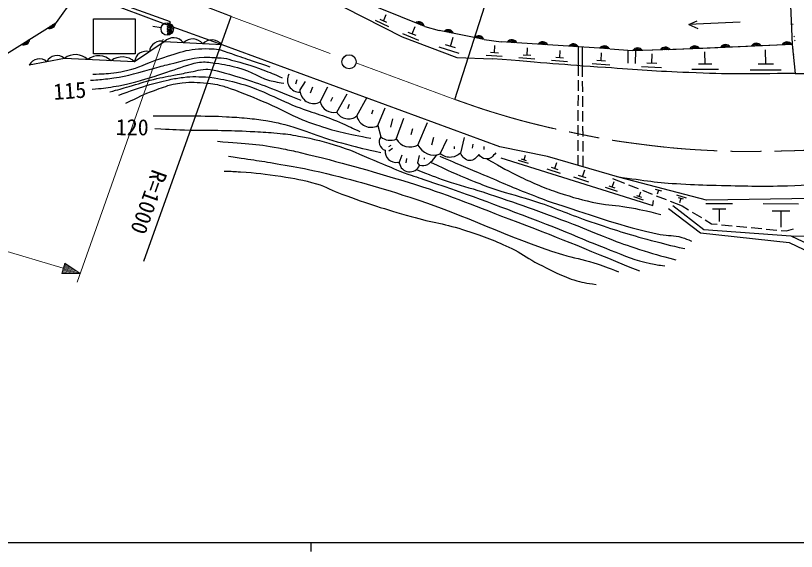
# Model space of a CAD drawing. Units: millimetres, scale not verified. Extents: x 40000 to 680000, y 20000 to 380000.
# Drawn here: x 134463 to 223132, y 204000 to 264863 of the extents above; entities that cross this region are included whole.
import ezdxf
from ezdxf.enums import TextEntityAlignment as Align

# ---------------------------------------------------------------- set-up
doc = ezdxf.new("R2010")
doc.units = ezdxf.units.MM
doc.header["$LTSCALE"] = 1000
doc.linetypes.add('CHAIN', pattern=[18.5, 12, -1.5, 3.5, -1.5])
for name, color, linetype, lineweight in [('M-BGD', 7, 'Continuous', 25), ('M-BMK', 2, 'CHAIN', 13), ('M-BMK-SRVR', 3, 'Continuous', 25), ('M-STR-HTXT', 7, 'Continuous', 13), ('M-TTL-BAND', 7, 'Continuous', 25)]:
    doc.layers.add(name, color=color, linetype=linetype, lineweight=lineweight)
doc.styles.add('ＭＳ ゴシック', font='')
doc.styles.get('ＭＳ ゴシック').set_extended_font_data('MS Gothic')

msp = doc.modelspace()

# ---------------------------------------------------------------- linework, layer by layer
at = {"layer": 'M-BGD'}
for p, q in [((161066, 271284), (178364, 262455)), ((139091, 264096), (141106, 266931)), ((152037, 264169), (143914, 267095)), ((180928, 263609), (170785, 267746)), ((222403, 267434), (222657, 261592)), ((151831, 263729), (143926, 266722)), ((143325, 264493), (148046, 264493)), ((143325, 260509), (143325, 264493)), ((148046, 264493), (148046, 260509)), ((176850, 263577), (175317, 264307)), ((176613, 264066), (175846, 264431)), ((176230, 264249), (176553, 264972)), ((210926, 263851), (211862, 264270)), ((132116, 259698), (139091, 264096)), ((150990, 263457), (150030, 263611)), ((151831, 263729), (152037, 264169)), ((157912, 261537), (151831, 263729)), ((179497, 262777), (179823, 263636)), ((180928, 263609), (182573, 263171)), ((216749, 264120), (210926, 263851)), ((210926, 263851), (211942, 263391)), ((222688, 263860), (222759, 263930)), ((180260, 262041), (178437, 262783)), ((179953, 262591), (179041, 262962)), ((187684, 262152), (182573, 263171)), ((222830, 262456), (222901, 262526)), ((178364, 262455), (184568, 260108)), ((183845, 261368), (184139, 262426)), ((187684, 262152), (189602, 261898)), ((201929, 261081), (189602, 261898)), ((222657, 261592), (208617, 260990)), ((222657, 261592), (212525, 261122)), ((222657, 261592), (222996, 258290)), ((222910, 261996), (222981, 262067)), ((189445, 249940), (157912, 261537)), ((184833, 260575), (182582, 261260)), ((184407, 261196), (183282, 261539)), ((188837, 260637), (188880, 261475)), ((192545, 260347), (192588, 261185)), ((196254, 260057), (196297, 260895)), ((198364, 261314), (198337, 259184)), ((198821, 261284), (198798, 259149)), ((201929, 261081), (204520, 260907)), ((204008, 260941), (203993, 259446)), ((205697, 260892), (204520, 260907)), ((204863, 260903), (204822, 259436)), ((212525, 261122), (205697, 260892)), ((208839, 260998), (205697, 260892)), ((212779, 259337), (212743, 260740)), ((219653, 259355), (219612, 260992)), ((222716, 261072), (222786, 261143)), ((148046, 260509), (143325, 260509)), ((184568, 260108), (188615, 259969)), ((189706, 260211), (187913, 260346)), ((189285, 260603), (188388, 260671)), ((193415, 259920), (191621, 260056)), ((192993, 260313), (192097, 260381)), ((196702, 260023), (195805, 260091)), ((200960, 259710), (201009, 260647)), ((206707, 259437), (206739, 260510)), ((222810, 260430), (222881, 260500)), ((197123, 259630), (195330, 259766)), ((198337, 259184), (198335, 258017)), ((198798, 259149), (198809, 257916)), ((201932, 259234), (199928, 259385)), ((201461, 259673), (200459, 259748)), ((207831, 258915), (205533, 259039)), ((207281, 259406), (206133, 259467)), ((213531, 259338), (212027, 259336)), ((220530, 259356), (218776, 259354)), ((214284, 258737), (211275, 258733)), ((221409, 258656), (217900, 258651)), ((222996, 258290), (224859, 258290)), ((166269, 257105), (166439, 257613)), ((166777, 256427), (167370, 257359)), ((198334, 257517), (198332, 256317)), ((198813, 257416), (198823, 256216)), ((166777, 256173), (166777, 256427)), ((167963, 256089), (168217, 256766)), ((169063, 255073), (169910, 256766)), ((170249, 255157), (170503, 255581)), ((170926, 253887), (172118, 255985)), ((173212, 253464), (174397, 255581)), ((198332, 255817), (198330, 254617)), ((198828, 255716), (198838, 254516)), ((172196, 254311), (172365, 254819)), ((174905, 253718), (175075, 254141)), ((175583, 252363), (176429, 254395)), ((198329, 254117), (198327, 252917)), ((198843, 254016), (198853, 252816)), ((177276, 253125), (177022, 252194)), ((177699, 250839), (178546, 253210)), ((175583, 252363), (175921, 251093)), ((179393, 251347), (179562, 252025)), ((180155, 250162), (181255, 252702)), ((198326, 252417), (198324, 251217)), ((198857, 252316), (198868, 251116)), ((181933, 251009), (181679, 250162)), ((185404, 251009), (184981, 249231)), ((185404, 251009), (184981, 249231)), ((176853, 249993), (177107, 250162)), ((182695, 249146), (183457, 250839)), ((186335, 249823), (186420, 250247)), ((198323, 250717), (198321, 249517)), ((198872, 250616), (198882, 249416)), ((176853, 249485), (177276, 249823)), ((184303, 249739), (184303, 249993)), ((187690, 249654), (187690, 249993)), ((194848, 248849), (189445, 249940)), ((178038, 248130), (178377, 249061)), ((178800, 248130), (178885, 248638)), ((180155, 248130), (180324, 248977)), ((180917, 248553), (180917, 248723)), ((189556, 248719), (206827, 243298)), ((192701, 248074), (191568, 248408)), ((192484, 248384), (191918, 248551)), ((192201, 248467), (192360, 248995)), ((203068, 246482), (194848, 248849)), ((198320, 249017), (198319, 247850)), ((198887, 248916), (198897, 247683)), ((177869, 248215), (178038, 248130)), ((180324, 247876), (180155, 248130)), ((196341, 246932), (194833, 247434)), ((196064, 247359), (195310, 247610)), ((195687, 247485), (195926, 248187)), ((199552, 245943), (197870, 246504)), ((199244, 246420), (198403, 246700)), ((198823, 246560), (199089, 247343)), ((202227, 245389), (202442, 246023)), ((202254, 246370), (203597, 245837)), ((212940, 243884), (203068, 246482)), ((204061, 245653), (205177, 245211)), ((202816, 244890), (201456, 245344)), ((202567, 245276), (201887, 245503)), ((205294, 244310), (205470, 244829)), ((205642, 245026), (206757, 244584)), ((207102, 245154), (207817, 244948)), ((207460, 245051), (207320, 244575)), ((205777, 243901), (204662, 244273)), ((205573, 244217), (205015, 244403)), ((206827, 243298), (206910, 243844)), ((207222, 244399), (208337, 243957)), ((209509, 244491), (210612, 244173)), ((209721, 244191), (210273, 244032)), ((209997, 244111), (209846, 243597)), ((225049, 244069), (212940, 243884)), ((208802, 243772), (210145, 243240)), ((209103, 243310), (212620, 240557)), ((210145, 243240), (210885, 242794)), ((212841, 243519), (215887, 243503)), ((219377, 243506), (223380, 243485)), ((211313, 242536), (212341, 241916)), ((213599, 242906), (215122, 242898)), ((214361, 242902), (214345, 241480)), ((220373, 242700), (222375, 242689)), ((221374, 242695), (221367, 240826)), ((212769, 241658), (213509, 241212)), ((213509, 241212), (214128, 241153)), ((212620, 240557), (222488, 239833)), ((214625, 241105), (215820, 240990)), ((216318, 240943), (217512, 240828)), ((218010, 240780), (219204, 240666)), ((219702, 240618), (220896, 240503)), ((221394, 240455), (222012, 240396)), ((222012, 240396), (222806, 240626))]:
    msp.add_line(p, q, dxfattribs=at)
for points in [[(157912, 261537), (151347, 261897), (147981, 259604), (140000, 260000), (136020, 259240)], [(208603, 242965), (212243, 240171), (222319, 239071), (229769, 235515)], [(222488, 239833), (228584, 236954), (228753, 236954), (229515, 237885)], [(222488, 239833), (231124, 239748), (232563, 234329)]]:
    msp.add_lwpolyline(points, dxfattribs=at)
msp.add_circle((151683, 263342), 700, dxfattribs=at)
for centre, radius, start, end in [((138356, 264052), 654, 245.01614, 359.45797), ((138356, 264052), 523, 254.82737, 349.64673), ((138356, 264052), 392, 276.70383, 327.77028), ((151683, 263342), 560, 270, 90), ((151683, 263342), 420, 270, 90), ((151683, 263342), 280, 270, 90), ((151683, 263342), 140, 270, 90), ((151683, 263342), 20, 270, 90), ((180238, 263508), 654, 10.58943, 125.03127), ((180238, 263508), 523, 20.40067, 115.22003), ((180238, 263508), 392, 42.27712, 93.34358), ((183594, 262606), 654, 21.50146, 135.9433), ((183594, 262606), 523, 31.3127, 126.13206), ((183594, 262606), 392, 53.18915, 104.25561), ((187027, 261922), 654, 21.50146, 135.9433), ((135395, 262185), 654, 245.01614, 359.45797), ((135395, 262185), 523, 254.82737, 349.64673), ((135395, 262185), 392, 276.70383, 327.77028), ((150948, 260674), 1286, 71.94192, 176.57415), ((152389, 260887), 1451, 37.80686, 135.92015), ((154577, 260768), 1451, 37.80686, 135.92015), ((156765, 260648), 1451, 37.80686, 135.92015), ((187027, 261922), 523, 31.3127, 126.13206), ((187027, 261922), 392, 53.18915, 104.25561), ((190830, 261461), 654, 28.98694, 143.42878), ((190830, 261461), 523, 38.79818, 133.61754), ((190830, 261461), 392, 60.67463, 111.74109), ((194322, 261230), 654, 28.98694, 143.42878), ((194322, 261230), 523, 38.79818, 133.61754), ((194322, 261230), 392, 60.67463, 111.74109), ((197815, 260998), 654, 28.98694, 143.42878), ((218576, 261063), 654, 35.2326, 149.67444), ((218576, 261063), 523, 45.04384, 139.8632), ((222073, 261212), 654, 35.2326, 149.67444), ((222073, 261212), 523, 45.04384, 139.8632), ((222073, 261212), 392, 66.92029, 117.98674), ((149266, 259527), 1286, 71.94192, 176.57415), ((197815, 260998), 523, 38.79818, 133.61754), ((197815, 260998), 392, 60.67463, 111.74109), ((201307, 260767), 654, 28.98694, 143.42878), ((201307, 260767), 523, 38.79818, 133.61754), ((201307, 260767), 392, 60.67463, 111.74109), ((205093, 260546), 654, 32.07232, 146.51416), ((205093, 260546), 523, 41.88356, 136.70292), ((205093, 260546), 392, 63.76001, 114.82647), ((208251, 260624), 654, 34.70368, 149.14552), ((208251, 260624), 523, 44.51492, 139.33428), ((208251, 260624), 392, 66.39137, 117.45783), ((211583, 260763), 654, 35.2326, 149.67444), ((211583, 260763), 523, 45.04384, 139.8632), ((211583, 260763), 392, 66.92029, 117.98674), ((215079, 260913), 654, 35.2326, 149.67444), ((215079, 260913), 523, 45.04384, 139.8632), ((215079, 260913), 392, 66.92029, 117.98674), ((218576, 261063), 392, 66.92029, 117.98674), ((137160, 258668), 1276, 48.26223, 153.34594), ((139150, 259048), 1276, 48.26223, 153.34594), ((141255, 258412), 2024, 46.00873, 128.31508), ((143915, 258280), 2024, 46.00873, 128.31508), ((146576, 258148), 2024, 46.00873, 128.31508), ((166712, 257546), 1374, 151.30265, 272.70812), ((168301, 256414), 1543, 188.9852, 299.59489), ((170604, 255438), 1584, 193.339, 281.71862), ((172255, 254681), 1548, 210.84073, 308.17631), ((174816, 253815), 1642, 192.35655, 297.83391), ((176758, 250526), 1011, 145.8326, 251.0373), ((177022, 252448), 1745, 230.90614, 292.83365), ((179272, 251750), 1817, 210.08042, 299.07526), ((181998, 251086), 2062, 206.63659, 289.76059), ((177638, 249412), 1219, 172.56468, 280.90673), ((179213, 248292), 1186, 187.86619, 339.45342)]:
    msp.add_arc(centre, radius, start, end, dxfattribs=at)
for points, knots in [([(150352, 259814), (153019, 260635), (154021, 261201), (156455, 261096), (156917, 261077), (157112, 261091), (157633, 260999)], [0, 0, 0, 0, 1, 1, 1, 2, 2, 2, 2]), ([(143240, 258205), (144369, 258256), (144690, 258253), (145611, 258375), (146042, 258432), (146284, 258464), (146711, 258544), (148192, 258822), (148710, 259131), (150352, 259814)], [0, 0, 0, 0, 1, 1, 1, 2, 2, 2, 3, 3, 3, 3]), ([(149891, 258791), (150860, 259083), (151144, 259149), (151955, 259346), (153713, 259775), (154713, 260198), (156521, 260129), (156857, 260116), (156993, 260125), (157379, 260068)], [0, 0, 0, 0, 1, 1, 1, 2, 2, 2, 3, 3, 3, 3]), ([(157379, 260068), (157573, 260081), (157637, 260075), (157803, 260068), (158276, 260047), (158530, 259936), (158988, 259814), (160393, 259440), (161186, 259234), (162544, 258713), (163416, 258379), (163720, 258255), (164745, 257782)], [0, 0, 0, 0, 1, 1, 1, 2, 2, 2, 3, 3, 3, 4, 4, 4, 4]), ([(222996, 258290), (217199, 258235), (215624, 258196), (210905, 258383), (207206, 258529), (205139, 258711), (201447, 258961), (196431, 259301), (194834, 259446), (188615, 259969)], [0, 0, 0, 0, 1, 1, 1, 2, 2, 2, 3, 3, 3, 3]), ([(149929, 257867), (150534, 258063), (150687, 258113), (151173, 258273), (152476, 258701), (153185, 259004), (154501, 259391), (154824, 259486), (155013, 259516), (155347, 259560), (156037, 259651), (156325, 259576), (157125, 259475)], [0, 0, 0, 0, 1, 1, 1, 2, 2, 2, 3, 3, 3, 4, 4, 4, 4]), ([(157125, 259475), (158313, 259302), (158685, 259216), (159665, 258967), (161380, 258533), (162163, 257702), (163899, 257359), (164293, 257281), (164444, 257238), (164915, 257189)], [0, 0, 0, 0, 1, 1, 1, 2, 2, 2, 3, 3, 3, 3]), ([(142986, 257528), (143901, 257569), (144175, 257609), (144933, 257697), (146918, 257928), (147612, 258186), (149929, 258798)], [0, 0, 0, 0, 1, 1, 1, 2, 2, 2, 2]), ([(145150, 256187), (146218, 256484), (146489, 256560), (147345, 256805), (148432, 257116), (149025, 257349), (150122, 257618), (151165, 257874), (151763, 257952), (152815, 258164), (153525, 258307), (153923, 258389), (154634, 258528), (155079, 258614), (155322, 258712), (155774, 258746), (156202, 258778), (156373, 258763), (156871, 258713)], [0, 0, 0, 0, 1, 1, 1, 2, 2, 2, 3, 3, 3, 4, 4, 4, 5, 5, 5, 6, 6, 6, 6]), ([(156871, 258713), (158291, 258346), (158684, 258219), (159835, 257867), (162637, 257009), (163552, 256575), (166862, 255242)], [0, 0, 0, 0, 1, 1, 1, 2, 2, 2, 2]), ([(143155, 256512), (144304, 256598), (144647, 256649), (145596, 256795), (147319, 257062), (147919, 257282), (149929, 257867)], [0, 0, 0, 0, 1, 1, 1, 2, 2, 2, 2]), ([(146168, 255824), (147663, 256380), (148081, 256546), (149337, 256915), (150336, 257209), (150899, 257366), (151917, 257586), (152520, 257718), (152864, 257771), (153477, 257845), (154662, 257988), (155114, 257928), (156533, 257867)], [0, 0, 0, 0, 1, 1, 1, 2, 2, 2, 3, 3, 3, 4, 4, 4, 4]), ([(146999, 254907), (148491, 255649), (148923, 255892), (150220, 256369), (151038, 256669), (151496, 256848), (152342, 257060), (152742, 257160), (152975, 257179), (153385, 257230), (154507, 257369), (154944, 257283), (156279, 257189)], [0, 0, 0, 0, 1, 1, 1, 2, 2, 2, 3, 3, 3, 4, 4, 4, 4]), ([(156279, 257189), (156797, 257132), (156953, 257108), (157379, 257020), (157953, 256901), (158266, 256790), (158819, 256597), (160499, 256008), (161417, 255610), (163052, 254903), (164627, 254223), (165440, 253683), (167031, 253041), (167749, 252751), (168161, 252612), (168894, 252363), (171150, 251598), (172006, 251503), (174821, 250924)], [0, 0, 0, 0, 1, 1, 1, 2, 2, 2, 3, 3, 3, 4, 4, 4, 5, 5, 5, 6, 6, 6, 6]), ([(156533, 257867), (157914, 257664), (158347, 257545), (159492, 257261), (162317, 256562), (163699, 255553), (166417, 254513), (168429, 253743), (169625, 253483), (171593, 252605), (172364, 252261), (172634, 252148), (173551, 251686)], [0, 0, 0, 0, 1, 1, 1, 2, 2, 2, 3, 3, 3, 4, 4, 4, 4]), ([(154924, 253464), (156592, 253448), (157041, 253453), (158395, 253379), (159322, 253329), (159842, 253303), (160766, 253210), (161595, 253127), (162060, 253083), (162883, 252956), (163517, 252858), (163868, 252772), (164491, 252617), (167486, 251872), (169040, 251023), (172027, 250247), (173541, 249853), (174054, 249718), (175921, 249315)], [0, 0, 0, 0, 1, 1, 1, 2, 2, 2, 3, 3, 3, 4, 4, 4, 5, 5, 5, 6, 6, 6, 6]), ([(154331, 251855), (157834, 251823), (158773, 251850), (161613, 251686), (162605, 251629), (163164, 251620), (164153, 251517), (165116, 251416), (165658, 251363), (166608, 251178), (168450, 250818), (169483, 250582), (171265, 249993), (173059, 249399), (174005, 248901), (175752, 248179), (176861, 247721), (177212, 247575), (178586, 246995)], [0, 0, 0, 0, 1, 1, 1, 2, 2, 2, 3, 3, 3, 4, 4, 4, 5, 5, 5, 6, 6, 6, 6]), ([(157379, 250585), (160911, 250299), (161958, 250312), (164830, 249739), (165593, 249586), (166020, 249496), (166777, 249315), (171616, 248162), (174293, 247370), (179054, 245929), (183591, 244556), (186024, 243455), (190458, 241781), (196298, 239576), (198164, 238786), (205301, 235853)], [0, 0, 0, 0, 1, 1, 1, 2, 2, 2, 3, 3, 3, 4, 4, 4, 5, 5, 5, 5]), ([(184981, 249231), (184623, 248964), (184399, 248820), (183967, 248768), (183452, 248705), (183161, 248890), (182695, 249146)], [0, 0, 0, 0, 1, 1, 1, 2, 2, 2, 2]), ([(187055, 249067), (186796, 248732), (186514, 248392), (186035, 248388), (185508, 248383), (185233, 248838), (184981, 249231)], [0, 0, 0, 0, 1, 1, 1, 2, 2, 2, 2]), ([(188993, 249257), (188665, 248903), (188365, 248512), (187854, 248588), (187494, 248641), (187284, 248815), (187055, 249067)], [0, 0, 0, 0, 1, 1, 1, 2, 2, 2, 2]), ([(158649, 248892), (161517, 248468), (162268, 248368), (164576, 247961), (166000, 247709), (166807, 247609), (168217, 247283), (172563, 246279), (174979, 245608), (179223, 244235), (186114, 242007), (189671, 239886), (196580, 237716), (197950, 237286), (198769, 237223), (200136, 236785), (201242, 236430), (201621, 236289), (202930, 235769)], [0, 0, 0, 0, 1, 1, 1, 2, 2, 2, 3, 3, 3, 4, 4, 4, 5, 5, 5, 6, 6, 6, 6]), ([(180324, 247876), (180719, 247844), (180952, 247778), (181274, 247965), (181411, 248044), (181474, 248112), (181594, 248215), (181917, 248491), (182000, 248645), (182295, 249046)], [0, 0, 0, 0, 1, 1, 1, 2, 2, 2, 3, 3, 3, 3]), ([(182624, 248904), (185044, 247866), (185657, 247604), (187605, 246782), (189751, 245877), (190933, 245320), (193109, 244489), (194193, 244075), (194795, 243821), (195903, 243473), (200476, 242040), (202980, 240982), (207671, 240002), (208619, 239804), (209204, 239955), (210127, 239663), (210566, 239524), (210742, 239469), (211227, 239240)], [0, 0, 0, 0, 1, 1, 1, 2, 2, 2, 3, 3, 3, 4, 4, 4, 5, 5, 5, 6, 6, 6, 6]), ([(188029, 248553), (189832, 247546), (190318, 247250), (191839, 246521), (192626, 246144), (193064, 245924), (193871, 245590), (194751, 245226), (195249, 245030), (196157, 244743), (197855, 244207), (198809, 243884), (200559, 243558), (201845, 243318), (202588, 243328), (203878, 243112), (205405, 242856), (205920, 242725), (207756, 242288)], [0, 0, 0, 0, 1, 1, 1, 2, 2, 2, 3, 3, 3, 4, 4, 4, 5, 5, 5, 6, 6, 6, 6]), ([(181594, 248215), (183773, 247205), (184354, 246915), (186166, 246183), (187185, 245771), (187750, 245520), (188791, 245167), (190654, 244535), (191754, 244361), (193617, 243727), (196053, 242898), (197358, 242263), (199797, 241441), (202454, 240547), (203944, 240038), (206655, 239325), (208137, 238935), (208634, 238804), (210465, 238393)], [0, 0, 0, 0, 1, 1, 1, 2, 2, 2, 3, 3, 3, 4, 4, 4, 5, 5, 5, 6, 6, 6, 6]), ([(158141, 247199), (159032, 247177), (159277, 247158), (160004, 247114), (161798, 247005), (162800, 246879), (164576, 246606), (166179, 246360), (167082, 246209), (168640, 245759), (169808, 245422), (170374, 244985), (171519, 244574), (174560, 243481), (176284, 242916), (179393, 242034), (181823, 241344), (183266, 241238), (185658, 240425), (187711, 239728), (188870, 239336), (190823, 238393), (191890, 237878), (192393, 237412), (193447, 236869), (194723, 236213), (195428, 235819), (196749, 235261), (197174, 235082), (197413, 234984), (197850, 234837), (198809, 234515), (199203, 234500), (200390, 234329)], [0, 0, 0, 0, 1, 1, 1, 2, 2, 2, 3, 3, 3, 4, 4, 4, 5, 5, 5, 6, 6, 6, 7, 7, 7, 8, 8, 8, 9, 9, 9, 10, 10, 10, 11, 11, 11, 11]), ([(178586, 246995), (179844, 246585), (180168, 246468), (181181, 246125), (186510, 244317), (189461, 243198), (194717, 241187), (197585, 240090), (199132, 239325), (201999, 238224), (203756, 237549), (204722, 237055), (206571, 236700), (207195, 236580), (207428, 236524), (208179, 236446)], [0, 0, 0, 0, 1, 1, 1, 2, 2, 2, 3, 3, 3, 4, 4, 4, 5, 5, 5, 5]), ([(179985, 247368), (181592, 246729), (182037, 246559), (183372, 246098), (184974, 245545), (185910, 245354), (187521, 244828), (191557, 243509), (193790, 242680), (197765, 241187), (199335, 240598), (200180, 240180), (201745, 239579), (203121, 239049), (203898, 238765), (205301, 238309), (206903, 237788), (207456, 237648), (209449, 237123)], [0, 0, 0, 0, 1, 1, 1, 2, 2, 2, 3, 3, 3, 4, 4, 4, 5, 5, 5, 6, 6, 6, 6]), ([(202734, 246578), (206193, 246095), (207162, 245915), (210022, 245741), (211588, 245646), (212467, 245617), (214035, 245589), (217195, 245531), (218967, 245439), (222126, 245537), (224411, 245608), (225689, 245717), (227966, 245919), (229384, 246045), (229846, 246088), (231593, 246282)], [0, 0, 0, 0, 1, 1, 1, 2, 2, 2, 3, 3, 3, 4, 4, 4, 5, 5, 5, 5])]:
    msp.add_open_spline(points, degree=3, knots=knots, dxfattribs=at)
for points in [[(157633, 260999), (160492, 260023), (160492, 260023), (163351, 259046)], [(150098, 253464), (152511, 253464), (152511, 253464), (154924, 253464)], [(150267, 252025), (152299, 251940), (152299, 251940), (154331, 251855)]]:
    msp.add_open_spline(points, degree=3, dxfattribs=at)
at = {"layer": 'M-BMK'}
for p, q in [((158953, 264775), (171642, 260030)), ((173118, 259501), (184338, 255344))]:
    msp.add_line(p, q, dxfattribs=at)
for points, knots in [([(101339, 284131), (106772, 282435), (108140, 282006), (112494, 280630), (117757, 278967), (120711, 278056), (125955, 276335), (132293, 274253), (135829, 273041), (142133, 270857), (146434, 269366), (148853, 268559), (153121, 266977), (155405, 266132), (156137, 265861), (158953, 264775)], [0, 0, 0, 0, 1, 1, 1, 2, 2, 2, 3, 3, 3, 4, 4, 4, 5, 5, 5, 5]), ([(184338, 255344), (186705, 254511), (187341, 254275), (189297, 253688), (190764, 253247), (191588, 253007), (193073, 252633), (195058, 252134), (196179, 251888), (198184, 251475), (200533, 250991), (201854, 250727), (204231, 250412), (207694, 249952), (209644, 249724), (213134, 249552), (215298, 249446), (216514, 249404), (218681, 249439), (222177, 249495), (224143, 249493), (227624, 249819), (230809, 250117), (232594, 250325), (235743, 250887), (239050, 251478), (240891, 251897), (244129, 252789), (247721, 253779), (249707, 254436), (253212, 255699), (255989, 256699), (257553, 257253), (260241, 258472), (263423, 259913), (264494, 260571), (268127, 262691)], [0, 0, 0, 0, 1, 1, 1, 2, 2, 2, 3, 3, 3, 4, 4, 4, 5, 5, 5, 6, 6, 6, 7, 7, 7, 8, 8, 8, 9, 9, 9, 10, 10, 10, 11, 11, 11, 12, 12, 12, 12])]:
    msp.add_open_spline(points, degree=3, knots=knots, dxfattribs=at)
at = {"layer": 'M-BMK-SRVR'}
for p, q in [((184338, 255344), (196269, 292509)), ((149029, 236950), (158953, 264775))]:
    msp.add_line(p, q, dxfattribs=at)
msp.add_circle((172327, 259616), 800, dxfattribs=at)
at = {"layer": 'M-STR-HTXT'}
for p, q in [((141444, 234588), (151218, 262169)), ((139881, 236157), (69337, 257231)), ((140053, 236732), (139710, 235582)), ((140962, 235584), (139813, 235927)), ((139847, 236042), (141380, 235584)), ((141798, 235585), (139881, 236157)), ((139916, 236272), (141449, 235814)), ((141100, 236044), (139950, 236387)), ((139984, 236502), (140751, 236273)), ((140402, 236503), (140019, 236617)), ((141798, 235585), (140053, 236732)), ((141798, 235585), (139710, 235582)), ((140127, 235583), (139744, 235697)), ((139778, 235812), (140545, 235583))]:
    msp.add_line(p, q, dxfattribs=at)
at = {"layer": 'M-TTL-BAND'}
for p, q in [((40000, 205000), (579000, 205000)), ((168000, 205000), (168000, 204000))]:
    msp.add_line(p, q, dxfattribs=at)

# ---------------------------------------------------------------- texts
at = {"layer": 'M-BGD', "style": 'ＭＳ ゴシック'}
for s, rotation, p in [('115', 4.139, (138851, 254740)), ('120', 359.559, (145823, 250736))]:
    msp.add_text(s, height=1833, rotation=rotation, dxfattribs=at).set_placement(p, align=Align.BOTTOM_LEFT)
at = {"layer": 'M-BMK-SRVR', "style": 'ＭＳ ゴシック'}
msp.add_text('R=1000', height=1833, rotation=250.382, dxfattribs=at).set_placement((150850, 247201), align=Align.MIDDLE_LEFT)

doc.saveas('drawing.dxf')
